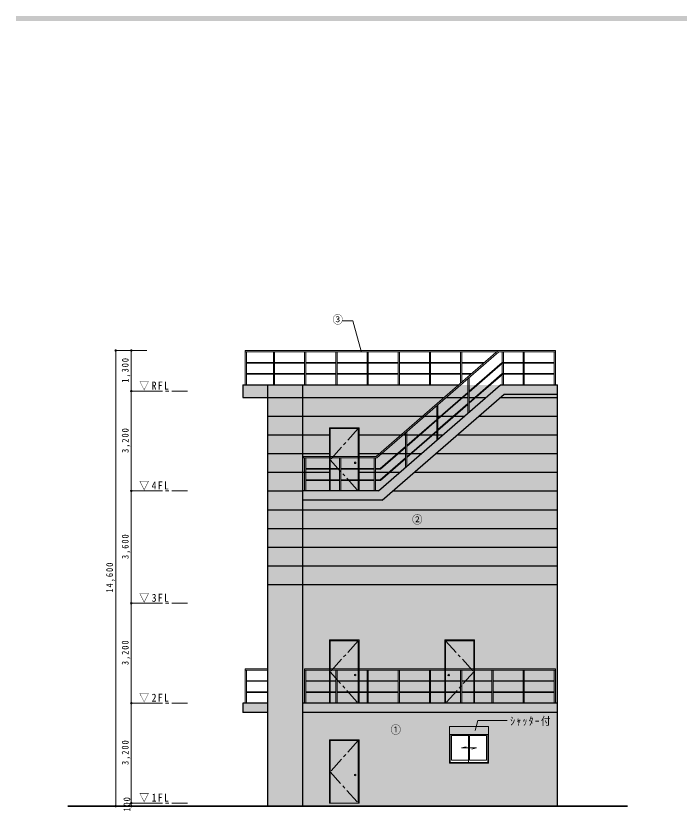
# Model space of a CAD drawing. Units: millimetres at full size. Extents: x -38230 to 40344, y -28542 to 27899.
# Drawn here: x -38230 to -16975, y 1176 to 26657 of the extents above; entities that cross this region are included whole.
import ezdxf
from ezdxf.enums import TextEntityAlignment as Align

# ---------------------------------------------------------------- set-up
doc = ezdxf.new("R2010")
doc.units = ezdxf.units.MM
doc.header["$LTSCALE"] = 100
doc.header["$PDMODE"] = 32
doc.header["$PDSIZE"] = 50
doc.linetypes.add('CHAIN1', pattern=[8, 5, -1, 1, -1])
for name, color, linetype, lineweight in [('1-2_細線', 7, 'Continuous', 18), ('1-3_中線', 3, 'Continuous', 25), ('1-4_太線', 2, 'Continuous', 35), ('1-8_ﾊｯﾁﾝｸﾞ', 4, 'Continuous', 9), ('1-A_中芯線', 4, 'CHAIN1', 9), ('1-D_文字', 7, 'Continuous', 18), ('1-E_寸法', 4, 'Continuous', 9), ('4-1_寸法', 4, 'Continuous', 9)]:
    doc.layers.add(name, color=color, linetype=linetype, lineweight=lineweight)
for name, color, linetype in [('2-D_2-Dﾚｲﾔ', 9, 'Continuous'), ('3-D_文字', 134, 'Continuous'), ('4-D_文字', 7, 'Continuous'), ('F-D', 150, 'Continuous')]:
    doc.layers.add(name, color=color, linetype=linetype)
doc.styles.add('ＭＳ ゴシック', font='')
doc.styles.get('ＭＳ ゴシック').set_extended_font_data('MS Gothic')

msp = doc.modelspace()

# ---------------------------------------------------------------- linework, layer by layer
at = {"layer": '1-2_細線'}
for p, q in [((-30877.6, 14834.3), (-30877.6, 15934.3)), ((-30877.6, 15934.3), (-20937.6, 15934.3)), ((-30877.6, 15894.3), (-22818.6, 15894.3)), ((-30837.6, 15894.3), (-30837.6, 14834.3)), ((-29977.6, 15894.3), (-29977.6, 14834.3)), ((-29937.6, 15894.3), (-29937.6, 14834.3)), ((-28977.6, 14834.3), (-28977.6, 15894.3)), ((-28937.6, 15894.3), (-28937.6, 14834.3)), ((-27977.6, 15894.3), (-27977.6, 14834.3)), ((-27937.6, 15894.3), (-27937.6, 14834.3)), ((-26977.6, 15894.3), (-26977.6, 14834.3)), ((-26937.6, 15894.3), (-26937.6, 14834.3)), ((-22772.6, 15934.3), (-26682.6, 12534.3)), ((-25977.6, 15894.3), (-25977.6, 14834.3)), ((-25937.6, 15894.3), (-25937.6, 14834.3)), ((-24977.6, 15894.3), (-24977.6, 14834.3)), ((-24937.6, 15894.3), (-24937.6, 14834.3)), ((-23977.6, 15894.3), (-23977.6, 14886.5)), ((-23937.6, 15894.3), (-23937.6, 14921.2)), ((-22757.6, 15894.3), (-20937.6, 15894.3)), ((-22641, 15894.3), (-22641, 14834.3)), ((-22601, 15894.3), (-22601, 14834.3)), ((-21977.6, 15894.3), (-21977.6, 14834.3)), ((-21937.6, 15894.3), (-21937.6, 14834.3)), ((-20977.6, 14834.3), (-20977.6, 15894.3)), ((-20937.6, 14834.3), (-20937.6, 15934.3)), ((-30837.6, 15554.3), (-29977.6, 15554.3)), ((-29937.6, 15554.3), (-28977.6, 15554.3)), ((-28937.6, 15554.3), (-27977.6, 15554.3)), ((-27937.6, 15554.3), (-26977.6, 15554.3)), ((-26937.6, 15554.3), (-25977.6, 15554.3)), ((-25937.6, 15554.3), (-24977.6, 15554.3)), ((-24937.6, 15554.3), (-23977.6, 15554.3)), ((-23937.6, 15554.3), (-23209.6, 15554.3)), ((-22641, 15554.3), (-23704.7, 14629.4)), ((-22641, 15554.3), (-21977.6, 15554.3)), ((-21937.6, 15554.3), (-20977.6, 15554.3)), ((-30837.6, 15534.3), (-29977.6, 15534.3)), ((-29937.6, 15534.3), (-28977.6, 15534.3)), ((-28937.6, 15534.3), (-27977.6, 15534.3)), ((-27937.6, 15534.3), (-26977.6, 15534.3)), ((-26937.6, 15534.3), (-25977.6, 15534.3)), ((-25937.6, 15534.3), (-24977.6, 15534.3)), ((-24937.6, 15534.3), (-23977.6, 15534.3)), ((-23937.6, 15534.3), (-23232.6, 15534.3)), ((-22627.9, 15539.2), (-23704.7, 14602.8)), ((-22641, 15534.3), (-21977.6, 15534.3)), ((-21937.6, 15534.3), (-20977.6, 15534.3)), ((-30837.6, 15194.3), (-29977.6, 15194.3)), ((-30837.6, 15174.3), (-29977.6, 15174.3)), ((-29937.6, 15194.3), (-28977.6, 15194.3)), ((-29937.6, 15174.3), (-28977.6, 15174.3)), ((-28937.6, 15194.3), (-27977.6, 15194.3)), ((-28937.6, 15174.3), (-27977.6, 15174.3)), ((-27937.6, 15194.3), (-26977.6, 15194.3)), ((-27937.6, 15174.3), (-26977.6, 15174.3)), ((-26937.6, 15194.3), (-25977.6, 15194.3)), ((-26937.6, 15174.3), (-25977.6, 15174.3)), ((-25937.6, 15194.3), (-24977.6, 15194.3)), ((-25937.6, 15174.3), (-24977.6, 15174.3)), ((-24937.6, 15194.3), (-23977.6, 15194.3)), ((-24937.6, 15174.3), (-23977.6, 15174.3)), ((-23937.6, 15194.3), (-23623.6, 15194.3)), ((-23937.6, 15174.3), (-23646.6, 15174.3)), ((-23744.7, 15036), (-23744.7, 13921.5)), ((-22641, 15194.3), (-23704.7, 14269.4)), ((-22627.9, 15179.2), (-23704.7, 14242.8)), ((-23704.7, 15070.8), (-23704.7, 13956.3)), ((-22641, 15194.3), (-21977.6, 15194.3)), ((-22601, 15174.3), (-21977.6, 15174.3)), ((-21937.6, 15194.3), (-20977.6, 15194.3)), ((-21937.6, 15174.3), (-20977.6, 15174.3)), ((-23744.7, 14594.6), (-24704.7, 13759.8)), ((-23744.7, 14568.1), (-24704.7, 13733.3)), ((-24744.7, 14166.4), (-24744.7, 13051.9)), ((-23744.7, 14234.6), (-24704.7, 13399.8)), ((-23744.7, 14208.1), (-24704.7, 13373.3)), ((-24704.7, 14201.2), (-24704.7, 13086.7)), ((-24744.7, 13725), (-25704.7, 12890.2)), ((-24744.7, 13698.5), (-25704.7, 12863.7)), ((-25744.7, 13296.8), (-25744.7, 12182.4)), ((-24744.7, 13365), (-25704.7, 12530.2)), ((-24744.7, 13338.5), (-25704.7, 12503.7)), ((-25704.7, 13331.6), (-25704.7, 12217.1)), ((-25744.7, 12855.4), (-26551, 12154.3)), ((-25744.7, 12828.9), (-26543.5, 12134.3)), ((-29008.1, 12494.3), (-29008.1, 12534.3)), ((-29008.1, 12534.3), (-26682.6, 12534.3)), ((-28977.6, 11434.3), (-28977.6, 12494.3)), ((-28937.6, 12494.3), (-28937.6, 11434.3)), ((-27861.1, 12494.3), (-27861.1, 11434.3)), ((-27821.1, 12494.3), (-27821.1, 11434.3)), ((-26744.7, 12494.3), (-26744.7, 11434.3)), ((-26704.7, 12494.3), (-26704.7, 11434.3)), ((-25744.7, 12495.4), (-26551, 11794.3)), ((-25744.7, 12468.9), (-26543.5, 11774.3)), ((-28937.6, 12154.3), (-27861.1, 12154.3)), ((-28937.6, 12134.3), (-27861.1, 12134.3)), ((-27821.1, 12154.3), (-26744.7, 12154.3)), ((-27821.1, 12134.3), (-26744.7, 12134.3)), ((-26704.7, 12154.3), (-26551, 12154.3)), ((-26704.7, 12134.3), (-26543.5, 12134.3)), ((-28937.6, 11794.3), (-27861.1, 11794.3)), ((-28937.6, 11774.3), (-27861.1, 11774.3)), ((-27821.1, 11794.3), (-26744.7, 11794.3)), ((-27821.1, 11774.3), (-26744.7, 11774.3)), ((-26704.7, 11794.3), (-26551, 11794.3)), ((-26704.7, 11774.3), (-26543.5, 11774.3)), ((-30877.6, 5734.3), (-30877.6, 4634.3)), ((-30877.6, 5734.3), (-30157.6, 5734.3)), ((-30877.6, 5694.3), (-30157.6, 5694.3)), ((-30837.6, 5694.3), (-30837.6, 4634.3)), ((-28977.6, 4634.3), (-28977.6, 5734.3)), ((-28977.6, 5694.3), (-20937.6, 5694.3)), ((-28937.6, 5694.3), (-28937.6, 4634.3)), ((-27977.6, 5694.3), (-27977.6, 4634.3)), ((-27937.6, 5694.3), (-27937.6, 4634.3)), ((-26977.6, 5694.3), (-26977.6, 4634.3)), ((-26937.6, 5694.3), (-26937.6, 4634.3)), ((-25977.6, 5694.3), (-25977.6, 4634.3)), ((-25937.6, 5694.3), (-25937.6, 4634.3)), ((-24977.6, 5694.3), (-24977.6, 4634.3)), ((-24937.6, 5694.3), (-24937.6, 4634.3)), ((-23977.6, 5694.3), (-23977.6, 4634.3)), ((-23937.6, 5694.3), (-23937.6, 4634.3)), ((-22977.6, 5694.3), (-22977.6, 4634.3)), ((-22937.6, 5694.3), (-22937.6, 4634.3)), ((-21977.6, 5694.3), (-21977.6, 4634.3)), ((-21937.6, 5694.3), (-21937.6, 4634.3)), ((-20977.6, 5694.3), (-20977.6, 4634.3)), ((-30837.6, 5354.3), (-30157.6, 5354.3)), ((-28937.6, 5354.3), (-27977.6, 5354.3)), ((-27937.6, 5354.3), (-26977.6, 5354.3)), ((-26937.6, 5354.3), (-25977.6, 5354.3)), ((-25937.6, 5354.3), (-24977.6, 5354.3)), ((-24937.6, 5354.3), (-23977.6, 5354.3)), ((-23937.6, 5354.3), (-22977.6, 5354.3)), ((-22937.6, 5354.3), (-21977.6, 5354.3)), ((-21937.6, 5354.3), (-20977.6, 5354.3)), ((-30837.6, 5334.3), (-30157.6, 5334.3)), ((-28937.6, 5334.3), (-27977.6, 5334.3)), ((-27937.6, 5334.3), (-26977.6, 5334.3)), ((-26937.6, 5334.3), (-25977.6, 5334.3)), ((-25937.6, 5334.3), (-24977.6, 5334.3)), ((-24937.6, 5334.3), (-23977.6, 5334.3)), ((-23937.6, 5334.3), (-22977.6, 5334.3)), ((-22937.6, 5334.3), (-21977.6, 5334.3)), ((-21937.6, 5334.3), (-20977.6, 5334.3)), ((-30837.6, 4994.3), (-30157.6, 4994.3)), ((-30837.6, 4974.3), (-30157.6, 4974.3)), ((-28937.6, 4994.3), (-27977.6, 4994.3)), ((-28937.6, 4974.3), (-27977.6, 4974.3)), ((-27937.6, 4994.3), (-26977.6, 4994.3)), ((-27937.6, 4974.3), (-26977.6, 4974.3)), ((-26937.6, 4994.3), (-25977.6, 4994.3)), ((-26937.6, 4974.3), (-25977.6, 4974.3)), ((-25937.6, 4994.3), (-24977.6, 4994.3)), ((-25937.6, 4974.3), (-24977.6, 4974.3)), ((-24937.6, 4994.3), (-23977.6, 4994.3)), ((-24937.6, 4974.3), (-23977.6, 4974.3)), ((-23937.6, 4994.3), (-22977.6, 4994.3)), ((-23937.6, 4974.3), (-22977.6, 4974.3)), ((-22937.6, 4994.3), (-21977.6, 4994.3)), ((-22937.6, 4974.3), (-21977.6, 4974.3)), ((-21937.6, 4994.3), (-20977.6, 4994.3)), ((-21937.6, 4974.3), (-20977.6, 4974.3))]:
    msp.add_line(p, q, dxfattribs=at)
for points in [[(-29008.1, 12494.3), (-26667.6, 12494.3), (-22757.6, 15894.3)], [(-28977.6, 5734.3), (-20937.6, 5734.3), (-20937.6, 4634.3)]]:
    msp.add_lwpolyline(points, dxfattribs=at)
at = {"layer": '1-3_中線'}
for p, q in [((-30957.6, 14834.3), (-24037.6, 14834.3)), ((-30157.6, 1334.3), (-30157.6, 14834.3)), ((-29038.6, 1334.3), (-29038.6, 14834.3)), ((-26605, 11434.3), (-22695, 14834.3)), ((-22695, 14834.3), (-20876.6, 14834.3)), ((-20876.6, 1334.3), (-20876.6, 14834.3)), ((-26605, 11434.3), (-29038.6, 11434.3)), ((-26492.8, 11134.3), (-29038.6, 11134.3)), ((-30957.6, 4634.3), (-30957.6, 4334.3)), ((-30157.6, 4634.3), (-30957.6, 4634.3)), ((-20876.6, 4634.3), (-29038.6, 4634.3)), ((-30157.6, 4334.3), (-30957.6, 4334.3)), ((-20876.6, 4334.3), (-29038.6, 4334.3))]:
    msp.add_line(p, q, dxfattribs=at)
for points in [[(-30957.6, 14834.3), (-30957.6, 14434.3), (-30157.6, 14434.3)], [(-26492.8, 11134.3), (-22582.8, 14534.3), (-20876.6, 14534.3)]]:
    msp.add_lwpolyline(points, dxfattribs=at)
at = {"layer": '1-4_太線'}
msp.add_line((-18630.3, 1334.3), (-36564, 1334.3), dxfattribs=at)
at = {"layer": '1-8_ﾊｯﾁﾝｸﾞ'}
for p, q in [((-28182.6, 11434.3), (-28182.6, 13459.3)), ((-28157.6, 13434.3), (-28157.6, 11434.3)), ((-27232.6, 6659.3), (-28182.6, 6659.3)), ((-28182.6, 4634.3), (-28182.6, 6659.3)), ((-28157.6, 6634.3), (-27257.6, 6634.3)), ((-28157.6, 6634.3), (-28157.6, 4634.3)), ((-27257.6, 6634.3), (-27257.6, 4634.3)), ((-27232.6, 4634.3), (-27232.6, 6659.3)), ((-23557.6, 6634.3), (-23557.6, 4634.3)), ((-23532.6, 4634.3), (-23532.6, 6659.3)), ((-24332.6, 3884.3), (-23082.6, 3884.3)), ((-24332.6, 2709.1), (-24332.6, 3884.3)), ((-23082.6, 2709.1), (-23082.6, 3884.3)), ((-23082.6, 3634.3), (-24332.6, 3634.3)), ((-24307.6, 2734.3), (-24307.6, 3634.3)), ((-24267.6, 2804.3), (-24267.6, 3594.3)), ((-23727.6, 3594.3), (-24267.6, 3594.3)), ((-23727.6, 2734.3), (-23727.6, 3634.3)), ((-23147.6, 3594.3), (-23687.6, 3594.3)), ((-23687.6, 2804.3), (-23687.6, 3594.3)), ((-23147.6, 2804.3), (-23147.6, 3594.3)), ((-23107.6, 2734.3), (-23107.6, 3634.3)), ((-28182.6, 1434.3), (-28182.6, 3459.3)), ((-28157.6, 3434.3), (-28157.6, 1434.3)), ((-23798.9, 3238.2), (-23948.6, 3198.4)), ((-23727.6, 2804.3), (-24267.6, 2804.3)), ((-23147.6, 2804.3), (-23687.6, 2804.3)), ((-24332.6, 2709.1), (-23082.6, 2709.1)), ((-24307.6, 2734.3), (-23107.6, 2734.3)), ((-27232.6, 1434.3), (-28182.6, 1434.3))]:
    msp.add_line(p, q, dxfattribs=at)
for points in [[(-27232.6, 11434.3), (-27232.6, 13459.3), (-28182.6, 13459.3)], [(-28157.6, 13434.3), (-27257.6, 13434.3), (-27257.6, 11434.3)], [(-24482.6, 4634.3), (-24482.6, 6659.3), (-23532.6, 6659.3)], [(-23557.6, 6634.3), (-24457.6, 6634.3), (-24457.6, 4634.3)], [(-27232.6, 1434.3), (-27232.6, 3459.3), (-28182.6, 3459.3)], [(-28157.6, 3434.3), (-27257.6, 3434.3), (-27257.6, 1434.3)], [(-23616.2, 3158.5), (-23466.5, 3198.4), (-23948.6, 3198.4)]]:
    msp.add_lwpolyline(points, dxfattribs=at)
at = {"layer": '1-8_ﾊｯﾁﾝｸﾞ', "linetype": 'CHAIN1'}
for points in [[(-27257.6, 13434.3), (-28157.6, 12434.3), (-27257.6, 11434.3)], [(-27257.6, 6634.3), (-28157.6, 5634.3), (-27257.6, 4634.3)], [(-24457.6, 6634.3), (-23557.6, 5634.3), (-24457.6, 4634.3)], [(-27257.6, 3434.3), (-28157.6, 2434.3), (-27257.6, 1434.3)]]:
    msp.add_lwpolyline(points, dxfattribs=at)
at = {"layer": '1-8_ﾊｯﾁﾝｸﾞ'}
for centre in [(-27357.6, 12334.3), (-27357.6, 5534.3), (-24357.6, 5534.3), (-27357.6, 2334.3)]:
    msp.add_circle(centre, 25, dxfattribs=at)
at = {"layer": '1-A_中芯線'}
for p, q in [((-34032.1, 14634.3), (-32674, 14634.3)), ((-34032.1, 11434.3), (-32674, 11434.3)), ((-34032.1, 7834.3), (-32674, 7834.3)), ((-34032.1, 4634.3), (-32674, 4634.3)), ((-34032.1, 1434.3), (-32674, 1434.3))]:
    msp.add_line(p, q, dxfattribs=at)
at = {"layer": '1-D_文字'}
for p in [(-23512.8, 3756.9), (-22487.4, 4076.1)]:
    msp.add_line(p, (-23427, 4076.1), dxfattribs=at)
at = {"layer": '1-E_寸法'}
for p, q in [((-35032.1, 1334.3), (-35032.1, 15934.3)), ((-35032.1, 15934.3), (-34532.1, 15934.3)), ((-34532.1, 15934.3), (-34032.1, 15934.3)), ((-34532.1, 14634.3), (-34532.1, 15934.3)), ((-34532.1, 11434.3), (-34532.1, 14634.3)), ((-34532.1, 14634.3), (-34032.1, 14634.3)), ((-34532.1, 11434.3), (-34032.1, 11434.3)), ((-34532.1, 7834.3), (-34532.1, 11434.3)), ((-34532.1, 7834.3), (-34032.1, 7834.3)), ((-34532.1, 4634.3), (-34532.1, 7834.3)), ((-34532.1, 4634.3), (-34032.1, 4634.3)), ((-34532.1, 1434.3), (-34532.1, 4634.3)), ((-35032.1, 1334.3), (-34532.1, 1334.3)), ((-34532.1, 1434.3), (-34032.1, 1434.3)), ((-34532.1, 1334.3), (-34532.1, 1434.3)), ((-34532.1, 1334.3), (-34032.1, 1334.3))]:
    msp.add_line(p, q, dxfattribs=at)
at = {"layer": '1-E_寸法', "color": 2}
for p in [(-35032.1, 15934.3), (-34532.1, 15934.3), (-34532.1, 14634.3), (-34532.1, 11434.3), (-34532.1, 7834.3), (-34532.1, 4634.3), (-35032.1, 1334.3), (-34532.1, 1434.3), (-34532.1, 1334.3)]:
    msp.add_point(p, dxfattribs=at)
at = {"layer": '2-D_2-Dﾚｲﾔ', "color": 253}
for points in [[(-29038.6, 14834.3), (-30957.6, 14834.3), (-30957.6, 14434.3)], [(-29038.6, 14834.3), (-30957.6, 14434.3), (-30157.6, 14434.3)], [(-29038.6, 14834.3), (-30157.6, 14434.3), (-30157.6, 7834.3)], [(-29038.6, 14834.3), (-30157.6, 7834.3), (-29038.6, 7834.3)], [(-29038.6, 14834.3), (-29038.6, 11434.3), (-28182.6, 11434.3)], [(-29038.6, 14834.3), (-28182.6, 11434.3), (-28182.6, 13459.3)], [(-29038.6, 14834.3), (-28182.6, 13459.3), (-27232.6, 13459.3)], [(-29038.6, 14834.3), (-27232.6, 13459.3), (-27232.6, 14834.3)], [(-20876.6, 14834.3), (-27232.6, 14834.3), (-27232.6, 11434.3)], [(-27232.6, 11434.3), (-20876.6, 7834.3), (-20876.6, 14834.3)], [(-27232.6, 11434.3), (-29038.6, 11434.3), (-29038.6, 7834.3)], [(-27232.6, 11434.3), (-29038.6, 7834.3), (-20876.6, 7834.3)]]:
    msp.add_solid(points, dxfattribs=at)
at = {"layer": '2-D_2-Dﾚｲﾔ', "color": 254}
for points in [[(-28182.6, 13459.3), (-27232.6, 13459.3), (-28182.6, 11434.3), (-27232.6, 11434.3)], [(-28182.6, 6659.3), (-27232.6, 6659.3), (-28182.6, 4634.3), (-27232.6, 4634.3)], [(-24482.6, 6659.3), (-23532.6, 6659.3), (-24482.6, 4634.3), (-23532.6, 4634.3)], [(-24332.6, 3884.3), (-24332.6, 3634.3), (-23082.6, 3884.3), (-23082.6, 3634.3)], [(-28182.6, 3459.3), (-27232.6, 3459.3), (-28182.6, 1434.3), (-27232.6, 1434.3)]]:
    msp.add_solid(points, dxfattribs=at)
at = {"layer": '2-D_2-Dﾚｲﾔ'}
for points in [[(-29038.6, 7834.3), (-30157.6, 7834.3), (-30157.6, 4634.3)], [(-30157.6, 1334.3), (-29038.6, 1334.3), (-29038.6, 7834.3)], [(-30157.6, 1334.3), (-29038.6, 7834.3), (-30157.6, 4634.3)], [(-20876.6, 7834.3), (-29038.6, 7834.3), (-29038.6, 6634.3)], [(-20876.6, 7834.3), (-29038.6, 6634.3), (-28182.6, 6659.3)], [(-20876.6, 7834.3), (-28182.6, 6659.3), (-27232.6, 6659.3)], [(-20876.6, 7834.3), (-27232.6, 6659.3), (-27232.6, 6634.3)], [(-20876.6, 7834.3), (-27232.6, 6634.3), (-24482.6, 6659.3)], [(-20876.6, 7834.3), (-24482.6, 6659.3), (-23532.6, 6659.3)], [(-23532.6, 6634.3), (-20876.6, 6634.3), (-20876.6, 7834.3)], [(-20876.6, 7834.3), (-23532.6, 6659.3), (-23532.6, 6634.3)], [(-29038.6, 6634.3), (-28182.6, 6634.3), (-28182.6, 6659.3)], [(-28182.6, 6634.3), (-29038.6, 6634.3), (-29038.6, 4334.3)], [(-28182.6, 4634.3), (-28182.6, 6634.3), (-29038.6, 4334.3)], [(-27232.6, 6634.3), (-24482.6, 6634.3), (-24482.6, 6659.3)], [(-24482.6, 6634.3), (-27232.6, 6634.3), (-27232.6, 4634.3)], [(-24482.6, 4634.3), (-24482.6, 6634.3), (-27232.6, 4634.3)], [(-20876.6, 4334.3), (-20876.6, 6634.3), (-23532.6, 6634.3)], [(-20876.6, 4334.3), (-23532.6, 6634.3), (-23532.6, 4634.3)], [(-30957.6, 4634.3), (-30957.6, 4334.3), (-30157.6, 4334.3)], [(-30157.6, 4634.3), (-30957.6, 4634.3), (-30157.6, 4334.3)], [(-29038.6, 4334.3), (-20876.6, 4334.3), (-24482.6, 4634.3)], [(-28182.6, 4634.3), (-29038.6, 4334.3), (-24482.6, 4634.3)], [(-20876.6, 4334.3), (-23532.6, 4634.3), (-24482.6, 4634.3)], [(-29038.6, 4334.3), (-29038.6, 1334.3), (-28182.6, 1334.3)], [(-29038.6, 4334.3), (-28182.6, 1334.3), (-28182.6, 3459.3)], [(-29038.6, 4334.3), (-28182.6, 3459.3), (-27232.6, 3459.3)], [(-24332.6, 4334.3), (-29038.6, 4334.3), (-27232.6, 3459.3)], [(-27232.6, 1434.3), (-24332.6, 1334.3), (-24332.6, 4334.3)], [(-24332.6, 4334.3), (-27232.6, 3459.3), (-27232.6, 1434.3)], [(-24332.6, 4334.3), (-24332.6, 3884.3), (-23082.6, 3884.3)], [(-20876.6, 4334.3), (-24332.6, 4334.3), (-23082.6, 3884.3)], [(-20876.6, 4334.3), (-23082.6, 3884.3), (-23082.6, 2709.1)], [(-23082.6, 2709.1), (-20876.6, 1334.3), (-20876.6, 4334.3)], [(-24332.6, 2709.1), (-24332.6, 1334.3), (-20876.6, 1334.3)], [(-23082.6, 2709.1), (-24332.6, 2709.1), (-20876.6, 1334.3)], [(-28182.6, 1434.3), (-27257.6, 1434.3), (-28182.6, 1334.3), (-27257.6, 1334.3)], [(-27257.6, 1434.3), (-27257.6, 1334.3), (-24332.6, 1334.3)], [(-27232.6, 1434.3), (-27257.6, 1434.3), (-24332.6, 1334.3)]]:
    msp.add_solid(points, dxfattribs=at)
at = {"layer": '3-D_文字'}
for p, q in [((-30157.6, 14434.3), (-24497.6, 14434.3)), ((-24436.6, 14434.3), (-23744.7, 14434.3)), ((-23704.7, 14434.3), (-23155, 14434.3)), ((-22697.8, 14434.3), (-20876.6, 14434.3)), ((-30157.6, 13834.3), (-24744.7, 13834.3)), ((-24704.7, 13834.3), (-23845, 13834.3)), ((-23387.8, 13834.3), (-20876.6, 13834.3)), ((-30157.6, 13234.3), (-28182.6, 13234.3)), ((-27232.6, 13234.3), (-24535, 13234.3)), ((-24077.8, 13234.3), (-20876.6, 13234.3)), ((-30157.6, 12634.3), (-28182.6, 12634.3)), ((-27232.6, 12634.3), (-25225, 12634.3)), ((-24767.8, 12634.3), (-20876.6, 12634.3)), ((-30157.6, 12034.3), (-28157.6, 12034.3)), ((-27232.6, 12034.3), (-25915, 12034.3)), ((-25457.8, 12034.3), (-20876.6, 12034.3)), ((-30157.6, 11434.3), (-29038.6, 11434.3)), ((-26147.8, 11434.3), (-20876.6, 11434.3)), ((-30157.6, 10834.3), (-20876.6, 10834.3)), ((-30157.6, 10234.3), (-20876.6, 10234.3)), ((-30157.6, 9634.3), (-20876.6, 9634.3)), ((-30157.6, 9034.3), (-20876.6, 9034.3)), ((-30157.6, 8434.3), (-20876.6, 8434.3))]:
    msp.add_line(p, q, dxfattribs=at)
at = {"layer": '4-1_寸法'}
msp.add_lwpolyline([(-27758.1, 16886.6), (-27428.6, 16886.6), (-27168.6, 15916.1)], dxfattribs=at)
at = {"layer": 'F-D'}
msp.add_solid([(-38230.5, 26497.1), (-38230.5, 26657.1), (39682.4, 26497.1), (39682.4, 26657.1)], dxfattribs=at)

# ---------------------------------------------------------------- texts
at = {"layer": '1-D_文字', "char_height": 256.6, "attachment_point": 7, "style": 'ＭＳ ゴシック'}
for s, insert in [('\\T1.26;\\W0.9;▽RFL', (-34277.5, 14658.8)), ('\\T1.26;\\W0.9;▽4FL', (-34277.5, 11458.8)), ('\\T1.26;\\W0.9;▽3FL', (-34277.5, 7858.8)), ('\\T1.26;\\W0.9;▽2FL', (-34277.5, 4658.8)), ('\\T1.29;\\W0.85;ｼｬｯﾀｰ付', (-22387.4, 3901.1)), ('\\T1.26;\\W0.9;▽1FL', (-34277.5, 1458.8))]:
    msp.add_mtext(s, dxfattribs=dict(at, insert=insert))
at = {"layer": '1-E_寸法', "color": 7, "char_height": 219.9, "attachment_point": 7, "rotation": 90, "style": 'ＭＳ ゴシック'}
for s, insert in [('\\T1.23;\\W0.85;1,300', (-34562.1, 14904.3)), ('\\T1.23;\\W0.85;3,200', (-34562.1, 12654.3)), ('\\T1.23;\\W0.85;3,600', (-34562.1, 9254.3)), ('\\T1.24;\\W0.85;14,600', (-35062.1, 8176.8)), ('\\T1.23;\\W0.85;3,200', (-34562.1, 5854.3)), ('\\T1.23;\\W0.85;3,200', (-34562.1, 2654.3)), ('\\T1.23;\\W0.85;100', (-34562.1, 1159.3))]:
    msp.add_mtext(s, dxfattribs=dict(at, insert=insert))
at = {"layer": '4-D_文字', "style": 'ＭＳ ゴシック', "width": 0.95}
for s, p in [('③', (-28081.5, 16719.8)), ('②', (-25531.4, 10311.3)), ('①', (-26223, 3577.1))]:
    msp.add_text(s, height=256.6, dxfattribs=at).set_placement(p, align=Align.BOTTOM_LEFT)

doc.saveas('drawing.dxf')
